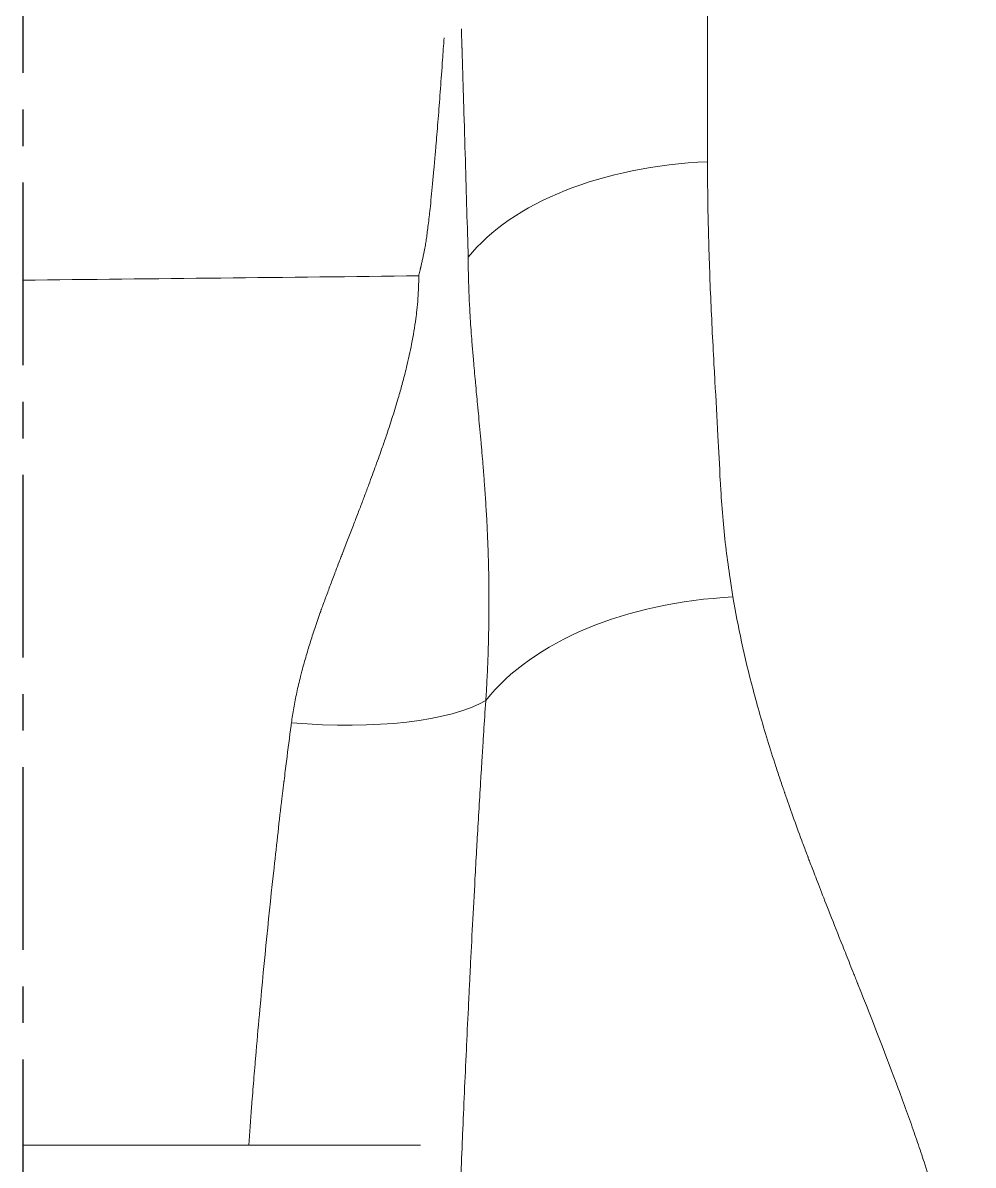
# Model space of a CAD drawing. Header units: millimetres. Extents: x -2122 to 22797, y 3569 to 89276.
# Drawn here: x 9130.96 to 9163.47, y 17431.14 to 17470.23 of the extents above; entities that cross this region are included whole.
import ezdxf

# ---------------------------------------------------------------- set-up
doc = ezdxf.new("R2010")
doc.units = ezdxf.units.MM
doc.header["$LTSCALE"] = 20
doc.linetypes.add('CENTER', pattern=[2, 1.25, -0.25, 0.25, -0.25])
doc.layers.add('IA-DIBUJO', color=3, linetype='Continuous', lineweight=30)
doc.layers.add('IA-EJES', color=4, linetype='CENTER')

msp = doc.modelspace()

# ---------------------------------------------------------------- linework, layer by layer
at = {"layer": 'IA-DIBUJO', "color": 3, "linetype": 'Continuous', "lineweight": 0}
for centre, major_axis, ratio, start_param, end_param in [((9155.118, 17459.834), (-9.808, 0.037), 0.57637, -1.493584, -0.426432), ((9156.054, 17444.305), (-10.276, -0.001), 0.612687, -1.493034, -0.449914), ((9139.692, 17448.854), (7.85, -0.903), 0.318572, -1.475722, -0.403101)]:
    msp.add_ellipse(centre, major_axis=major_axis, ratio=ratio, start_param=start_param, end_param=end_param, dxfattribs=at)
for points, knots in [([(9153.161, 17927.527), (9153.164, 17924.704), (9153.165, 17921.852), (9153.163, 17916.151), (9153.161, 17913.304), (9153.154, 17907.601), (9153.149, 17904.746), (9153.142, 17901.439), (9153.141, 17901.015), (9153.134, 17897.861), (9153.128, 17895.107), (9153.115, 17890.387), (9153.109, 17888.435), (9153.098, 17885.107), (9153.094, 17883.735), (9153.085, 17881.313), (9153.081, 17880.266), (9153.073, 17877.987), (9153.068, 17876.752), (9153.061, 17874.889), (9153.058, 17874.266), (9153.054, 17873.328), (9153.053, 17873.015), (9153.051, 17872.545), (9153.049, 17872.236), (9153.048, 17871.927), (9153.047, 17871.772), (9153.047, 17871.77), (9153.047, 17871.764), (9153.047, 17871.761), (9153.047, 17871.76), (9153.046, 17871.442), (9153.044, 17871.077), (9153.04, 17870.252), (9153.038, 17869.793), (9153.033, 17868.779), (9153.03, 17868.225), (9153.024, 17867.022), (9153.021, 17866.373), (9153.014, 17864.977), (9153.01, 17864.231), (9153.003, 17862.952), (9153.001, 17862.449), (9152.994, 17861.07), (9152.989, 17860.163), (9152.979, 17858.246), (9152.973, 17857.236), (9152.963, 17855.328), (9152.958, 17854.448), (9152.947, 17852.371), (9152.94, 17851.154), (9152.93, 17849.409), (9152.927, 17848.926), (9152.919, 17847.535), (9152.914, 17846.609), (9152.905, 17845.182), (9152.902, 17844.699), (9152.898, 17843.966), (9152.896, 17843.72), (9152.894, 17843.349), (9152.893, 17843.163), (9152.892, 17842.929), (9152.891, 17842.819), (9152.891, 17842.759), (9152.891, 17842.744), (9152.89, 17842.73), (9152.89, 17842.727), (9152.89, 17842.725), (9152.879, 17840.904), (9152.869, 17839.136), (9152.847, 17835.703), (9152.837, 17834.038), (9152.818, 17830.821), (9152.808, 17829.269), (9152.796, 17827.158), (9152.792, 17826.55), (9152.781, 17824.565), (9152.773, 17823.231), (9152.76, 17820.966), (9152.755, 17820.014), (9152.744, 17817.941), (9152.738, 17816.837), (9152.728, 17814.883), (9152.724, 17814.019), (9152.72, 17813.187), (9152.72, 17813.184), (9152.72, 17813.176), (9152.72, 17813.174), (9152.72, 17813.172), (9152.696, 17808.18), (9152.678, 17803.189), (9152.656, 17793.209), (9152.652, 17788.22), (9152.657, 17778.246), (9152.666, 17773.26), (9152.691, 17765.782), (9152.702, 17763.289), (9152.72, 17759.551), (9152.726, 17758.305), (9152.737, 17756.436), (9152.74, 17755.812), (9152.748, 17754.571), (9152.751, 17753.953), (9152.755, 17753.332), (9152.755, 17753.329), (9152.755, 17753.324), (9152.755, 17753.321), (9152.76, 17752.567), (9152.765, 17751.765), (9152.777, 17750.06), (9152.783, 17749.159), (9152.797, 17747.257), (9152.804, 17746.257), (9152.816, 17744.687), (9152.82, 17744.154), (9152.833, 17742.512), (9152.842, 17741.365), (9152.861, 17738.974), (9152.872, 17737.73), (9152.894, 17735.145), (9152.906, 17733.804), (9152.927, 17731.408), (9152.936, 17730.375), (9152.96, 17727.821), (9152.974, 17726.273), (9153.005, 17723.073), (9153.021, 17721.42), (9153.055, 17718.011), (9153.072, 17716.254), (9153.107, 17712.814), (9153.124, 17711.139), (9153.158, 17707.707), (9153.176, 17705.948), (9153.214, 17702.21), (9153.235, 17700.223), (9153.274, 17696.331), (9153.293, 17694.434), (9153.312, 17692.493), (9153.312, 17692.486), (9153.312, 17692.479), (9153.312, 17692.477), (9153.312, 17692.476), (9153.355, 17688.196), (9153.397, 17683.82), (9153.479, 17674.881), (9153.519, 17670.318), (9153.597, 17661.022), (9153.635, 17656.29), (9153.709, 17646.662), (9153.745, 17641.767), (9153.791, 17635.257), (9153.802, 17633.711), (9153.838, 17628.383), (9153.863, 17624.566), (9153.91, 17616.983), (9153.933, 17613.221), (9153.961, 17608.318), (9153.968, 17607.209), (9153.993, 17602.706), (9154.012, 17599.289), (9154.039, 17593.957), (9154.049, 17592.06), (9154.072, 17587.469), (9154.085, 17584.768), (9154.104, 17580.698), (9154.11, 17579.338), (9154.119, 17577.293), (9154.122, 17576.611), (9154.127, 17575.586), (9154.128, 17575.245), (9154.13, 17574.732), (9154.132, 17574.4), (9154.133, 17574.069), (9154.134, 17573.899), (9154.134, 17573.886), (9154.134, 17573.878), (9154.134, 17573.877), (9154.134, 17573.876), (9154.143, 17571.681), (9154.153, 17569.434), (9154.171, 17564.818), (9154.18, 17562.448), (9154.198, 17557.572), (9154.207, 17555.065), (9154.218, 17551.942), (9154.22, 17551.371), (9154.228, 17549.049), (9154.233, 17547.28), (9154.244, 17543.937), (9154.249, 17542.368), (9154.258, 17539.246), (9154.263, 17537.694), (9154.271, 17534.586), (9154.276, 17533.032), (9154.284, 17529.932), (9154.288, 17528.388), (9154.293, 17526.152), (9154.295, 17525.47), (9154.3, 17523.243), (9154.304, 17521.688), (9154.31, 17519.329), (9154.311, 17518.534), (9154.318, 17515.404), (9154.323, 17513.044), (9154.333, 17508.288), (9154.337, 17505.892), (9154.345, 17501.067), (9154.349, 17498.636), (9154.359, 17492.437), (9154.364, 17488.637), (9154.372, 17481.422), (9154.375, 17478.016), (9154.38, 17471.566), (9154.382, 17468.528), (9154.383, 17465.473)], [0, 0, 0, 0, 0.020287, 0.020287, 0.040128, 0.040128, 0.059636, 0.059636, 0.0625, 0.0625, 0.080908, 0.080908, 0.09375, 0.09375, 0.10266, 0.10266, 0.109375, 0.109375, 0.117188, 0.117188, 0.121094, 0.121094, 0.123047, 0.123047, 0.124023, 0.124969, 0.124969, 0.124982, 0.124982, 0.125, 0.125, 0.125, 0.130591, 0.130591, 0.136172, 0.136172, 0.14174, 0.14174, 0.147302, 0.147302, 0.152861, 0.152861, 0.15625, 0.15625, 0.161826, 0.161826, 0.167411, 0.167411, 0.171875, 0.171875, 0.177562, 0.177562, 0.179688, 0.179688, 0.183594, 0.183594, 0.185547, 0.185547, 0.186523, 0.186523, 0.187012, 0.187256, 0.187439, 0.187439, 0.187489, 0.187489, 0.1875, 0.1875, 0.1875, 0.196639, 0.196639, 0.205808, 0.205808, 0.214969, 0.214969, 0.21875, 0.21875, 0.227531, 0.227531, 0.23427, 0.23427, 0.242718, 0.242718, 0.249939, 0.249939, 0.249984, 0.249984, 0.25, 0.25, 0.25, 0.28125, 0.28125, 0.3125, 0.3125, 0.34375, 0.34375, 0.359375, 0.359375, 0.367188, 0.367188, 0.371094, 0.371094, 0.374969, 0.374969, 0.374986, 0.374986, 0.375, 0.375, 0.383949, 0.383949, 0.392892, 0.392892, 0.401822, 0.401822, 0.40625, 0.40625, 0.415165, 0.415165, 0.424064, 0.424064, 0.432945, 0.432945, 0.439374, 0.439374, 0.448461, 0.448461, 0.457553, 0.457553, 0.466647, 0.466647, 0.474854, 0.474854, 0.483063, 0.483063, 0.491902, 0.491902, 0.499969, 0.499969, 0.499992, 0.499992, 0.5, 0.5, 0.5, 0.53125, 0.53125, 0.562516, 0.562516, 0.593758, 0.593758, 0.625, 0.625, 0.634671, 0.634671, 0.658177, 0.658177, 0.680885, 0.680885, 0.6875, 0.6875, 0.707672, 0.707672, 0.71875, 0.71875, 0.734375, 0.734375, 0.742188, 0.742188, 0.746094, 0.746094, 0.748047, 0.748047, 0.749023, 0.749939, 0.749939, 0.749994, 0.749994, 0.75, 0.75, 0.75, 0.76915, 0.76915, 0.788494, 0.788494, 0.808131, 0.808131, 0.8125, 0.8125, 0.82582, 0.82582, 0.837366, 0.837366, 0.848562, 0.848562, 0.859569, 0.859569, 0.87031, 0.87031, 0.875, 0.875, 0.885569, 0.885569, 0.890909, 0.890909, 0.906532, 0.906532, 0.922057, 0.922057, 0.9375, 0.9375, 0.961098, 0.961098, 0.981803, 0.981803, 1, 1, 1, 1]), ([(9145.965, 17470.023), (9145.97, 17469.829), (9145.976, 17469.629), (9145.983, 17469.408), (9145.983, 17469.399), (9145.984, 17469.377), (9145.985, 17469.344), (9145.987, 17469.267), (9145.992, 17469.114), (9146.001, 17468.811), (9146.019, 17468.213), (9146.054, 17467.053), (9146.082, 17466.122), (9146.117, 17464.935), (9146.133, 17464.369), (9146.166, 17463.262), (9146.182, 17462.726), (9146.197, 17462.206)], [0.469345, 0.469345, 0.469345, 0.469345, 0.5, 0.5, 0.5019531, 0.5019531, 0.5039062, 0.5078125, 0.515625, 0.53125, 0.5625, 0.625, 0.75, 0.75, 0.875, 0.875, 1, 1, 1, 1]), ([(9144.505, 17461.569), (9144.508, 17461.589), (9144.516, 17461.624), (9144.53, 17461.679), (9144.531, 17461.686), (9144.533, 17461.693), (9144.535, 17461.701), (9144.54, 17461.723), (9144.541, 17461.726), (9144.544, 17461.739), (9144.548, 17461.757), (9144.553, 17461.776), (9144.558, 17461.798), (9144.561, 17461.808), (9144.563, 17461.82), (9144.566, 17461.831), (9144.569, 17461.843), (9144.57, 17461.848), (9144.572, 17461.857), (9144.576, 17461.873), (9144.579, 17461.89), (9144.584, 17461.908), (9144.592, 17461.944), (9144.601, 17461.983), (9144.61, 17462.025), (9144.62, 17462.067), (9144.631, 17462.114), (9144.641, 17462.158), (9144.65, 17462.203), (9144.66, 17462.246), (9144.668, 17462.287), (9144.686, 17462.369), (9144.701, 17462.446), (9144.714, 17462.516), (9144.727, 17462.586), (9144.737, 17462.646), (9144.746, 17462.709), (9144.756, 17462.771), (9144.766, 17462.838), (9144.776, 17462.909), (9144.796, 17463.05), (9144.816, 17463.208), (9144.837, 17463.382), (9144.848, 17463.468), (9144.858, 17463.559), (9144.869, 17463.655), (9144.87, 17463.666), (9144.872, 17463.678), (9144.873, 17463.69), (9144.874, 17463.702), (9144.875, 17463.708), (9144.876, 17463.715), (9144.878, 17463.731), (9144.879, 17463.747), (9144.881, 17463.762), (9144.885, 17463.794), (9144.888, 17463.826), (9144.892, 17463.858), (9144.906, 17463.988), (9144.92, 17464.125), (9144.934, 17464.268), (9144.963, 17464.556), (9144.993, 17464.872), (9145.024, 17465.217), (9145.04, 17465.389), (9145.056, 17465.569), (9145.072, 17465.756), (9145.074, 17465.779), (9145.076, 17465.802), (9145.078, 17465.826), (9145.08, 17465.85), (9145.081, 17465.863), (9145.082, 17465.88), (9145.085, 17465.914), (9145.088, 17465.948), (9145.091, 17465.982), (9145.096, 17466.05), (9145.102, 17466.119), (9145.108, 17466.189), (9145.131, 17466.467), (9145.154, 17466.755), (9145.178, 17467.053), (9145.224, 17467.648), (9145.271, 17468.283), (9145.319, 17468.956), (9145.336, 17469.204), (9145.354, 17469.459), (9145.372, 17469.718)], [0, 0, 0, 0, 0.0078125, 0.0078125, 0.0078125, 0.0087891, 0.0087891, 0.0087891, 0.0117188, 0.0117188, 0.0117188, 0.015625, 0.015625, 0.015625, 0.0175781, 0.0175781, 0.0175781, 0.0195313, 0.0195313, 0.0195313, 0.0234375, 0.0234375, 0.0234375, 0.03125, 0.03125, 0.03125, 0.0390625, 0.0390625, 0.0390625, 0.046875, 0.046875, 0.046875, 0.0625, 0.0625, 0.0625, 0.078125, 0.078125, 0.078125, 0.09375, 0.09375, 0.09375, 0.125, 0.125, 0.125, 0.140625, 0.140625, 0.140625, 0.1425781, 0.1425781, 0.1425781, 0.1445313, 0.1445313, 0.1445313, 0.1484375, 0.1484375, 0.1484375, 0.15625, 0.15625, 0.15625, 0.1875, 0.1875, 0.1875, 0.25, 0.25, 0.25, 0.28125, 0.28125, 0.28125, 0.2851563, 0.2851563, 0.2851563, 0.2890625, 0.2890625, 0.2890625, 0.296875, 0.296875, 0.296875, 0.3125, 0.3125, 0.3125, 0.375, 0.375, 0.375, 0.5, 0.5, 0.5, 0.546178, 0.546178, 0.546178, 0.546178]), ([(9154.383, 17465.473), (9154.383, 17465.111), (9154.385, 17464.733), (9154.391, 17464.338), (9154.395, 17463.968), (9154.402, 17463.584), (9154.412, 17463.186), (9154.421, 17462.804), (9154.433, 17462.41), (9154.447, 17462.003), (9154.46, 17461.622), (9154.475, 17461.231), (9154.492, 17460.828), (9154.509, 17460.438), (9154.528, 17460.036), (9154.548, 17459.625), (9154.568, 17459.228), (9154.589, 17458.822), (9154.612, 17458.406), (9154.619, 17458.27), (9154.627, 17458.133), (9154.635, 17457.995), (9154.635, 17457.984), (9154.636, 17457.97), (9154.637, 17457.96), (9154.672, 17457.339), (9154.704, 17456.719), (9154.737, 17456.101), (9154.764, 17455.585), (9154.791, 17455.069), (9154.821, 17454.555), (9154.826, 17454.472), (9154.83, 17454.389), (9154.835, 17454.306), (9154.836, 17454.287), (9154.838, 17454.266), (9154.839, 17454.248), (9154.856, 17453.909), (9154.882, 17453.559), (9154.914, 17453.199), (9154.944, 17452.869), (9154.98, 17452.53), (9155.023, 17452.183), (9155.062, 17451.868), (9155.106, 17451.545), (9155.155, 17451.216), (9155.186, 17451.007), (9155.219, 17450.796), (9155.255, 17450.582)], [0, 0, 0, 0, 0.0900693, 0.0900693, 0.0900693, 0.1745351, 0.1745351, 0.1745351, 0.255413, 0.255413, 0.255413, 0.3309507, 0.3309507, 0.3309507, 0.4042923, 0.4042923, 0.4042923, 0.4749318, 0.4749318, 0.4749318, 0.4980469, 0.4980469, 0.4980469, 0.5, 0.5, 0.5, 0.625, 0.625, 0.625, 0.7292528, 0.7292528, 0.7292528, 0.7460938, 0.7460938, 0.7460938, 0.75, 0.75, 0.75, 0.8262403, 0.8262403, 0.8262403, 0.8961719, 0.8961719, 0.8961719, 0.9597304, 0.9597304, 0.9597304, 1, 1, 1, 1]), ([(9146.197, 17462.206), (9146.198, 17462.143), (9146.198, 17462.079), (9146.198, 17462.015), (9146.2, 17461.854), (9146.202, 17461.693), (9146.206, 17461.532), (9146.207, 17461.46), (9146.209, 17461.387), (9146.211, 17461.314), (9146.214, 17461.232), (9146.217, 17461.15), (9146.22, 17461.068), (9146.227, 17460.87), (9146.236, 17460.671), (9146.247, 17460.472), (9146.248, 17460.453), (9146.249, 17460.431), (9146.25, 17460.416), (9146.257, 17460.287), (9146.265, 17460.152), (9146.274, 17460.012), (9146.283, 17459.88), (9146.292, 17459.743), (9146.302, 17459.601), (9146.312, 17459.476), (9146.321, 17459.347), (9146.332, 17459.214), (9146.345, 17459.056), (9146.358, 17458.893), (9146.373, 17458.725), (9146.374, 17458.708), (9146.376, 17458.691), (9146.377, 17458.675), (9146.378, 17458.67), (9146.378, 17458.662), (9146.378, 17458.659), (9146.387, 17458.559), (9146.397, 17458.447), (9146.408, 17458.322), (9146.419, 17458.207), (9146.43, 17458.081), (9146.443, 17457.945), (9146.444, 17457.934), (9146.445, 17457.923), (9146.446, 17457.913), (9146.458, 17457.785), (9146.471, 17457.648), (9146.484, 17457.503), (9146.487, 17457.479), (9146.489, 17457.455), (9146.491, 17457.43), (9146.502, 17457.318), (9146.513, 17457.203), (9146.525, 17457.081), (9146.531, 17457.014), (9146.537, 17456.946), (9146.544, 17456.875), (9146.559, 17456.718), (9146.573, 17456.568), (9146.587, 17456.425), (9146.601, 17456.268), (9146.615, 17456.119), (9146.627, 17455.979), (9146.633, 17455.921), (9146.638, 17455.865), (9146.642, 17455.81), (9146.655, 17455.67), (9146.666, 17455.539), (9146.677, 17455.418), (9146.678, 17455.406), (9146.679, 17455.393), (9146.68, 17455.381), (9146.685, 17455.315), (9146.691, 17455.252), (9146.696, 17455.192), (9146.698, 17455.162), (9146.701, 17455.133), (9146.703, 17455.104), (9146.704, 17455.09), (9146.705, 17455.076), (9146.706, 17455.062), (9146.707, 17455.051), (9146.708, 17455.041), (9146.709, 17455.03), (9146.711, 17455.004), (9146.716, 17454.949), (9146.719, 17454.905), (9146.726, 17454.82), (9146.732, 17454.735), (9146.739, 17454.651), (9146.745, 17454.564), (9146.752, 17454.477), (9146.758, 17454.391), (9146.773, 17454.176), (9146.788, 17453.965), (9146.8, 17453.757), (9146.814, 17453.536), (9146.827, 17453.32), (9146.838, 17453.106), (9146.841, 17453.047), (9146.843, 17452.988), (9146.846, 17452.93), (9146.858, 17452.692), (9146.868, 17452.458), (9146.876, 17452.229), (9146.879, 17452.141), (9146.882, 17452.053), (9146.884, 17451.965), (9146.889, 17451.809), (9146.893, 17451.654), (9146.896, 17451.502), (9146.897, 17451.463), (9146.898, 17451.423), (9146.899, 17451.384), (9146.899, 17451.358), (9146.9, 17451.331), (9146.9, 17451.305), (9146.9, 17451.292), (9146.901, 17451.279), (9146.901, 17451.266), (9146.901, 17451.229), (9146.902, 17451.193), (9146.902, 17451.157), (9146.903, 17451.14), (9146.903, 17451.124), (9146.903, 17451.107), (9146.903, 17451.09), (9146.903, 17451.076), (9146.904, 17451.057), (9146.904, 17451.017), (9146.905, 17450.974), (9146.905, 17450.932), (9146.907, 17450.694), (9146.907, 17450.458), (9146.907, 17450.223), (9146.905, 17449.932), (9146.902, 17449.644), (9146.896, 17449.354), (9146.895, 17449.289), (9146.893, 17449.223), (9146.892, 17449.158), (9146.886, 17448.898), (9146.878, 17448.638), (9146.868, 17448.379), (9146.859, 17448.132), (9146.848, 17447.886), (9146.835, 17447.641), (9146.824, 17447.44), (9146.813, 17447.241), (9146.8, 17447.042)], [0, 0, 0, 0, 0.013419, 0.013419, 0.013419, 0.047224, 0.047224, 0.047224, 0.0625, 0.0625, 0.0625, 0.079682, 0.079682, 0.079682, 0.121094, 0.121094, 0.121094, 0.125, 0.125, 0.125, 0.157228, 0.157228, 0.157228, 0.1875, 0.1875, 0.1875, 0.214234, 0.214234, 0.214234, 0.24591, 0.24591, 0.24591, 0.249023, 0.249023, 0.249023, 0.25, 0.25, 0.25, 0.28125, 0.28125, 0.28125, 0.310248, 0.310248, 0.310248, 0.3125, 0.3125, 0.3125, 0.339324, 0.339324, 0.339324, 0.34375, 0.34375, 0.34375, 0.363951, 0.363951, 0.363951, 0.375, 0.375, 0.375, 0.3995, 0.3995, 0.3995, 0.426437, 0.426437, 0.426437, 0.4375, 0.4375, 0.4375, 0.46585, 0.46585, 0.46585, 0.46875, 0.46875, 0.46875, 0.484375, 0.484375, 0.484375, 0.492187, 0.492187, 0.492187, 0.496094, 0.496094, 0.496094, 0.499023, 0.499023, 0.499023, 0.50659, 0.50659, 0.50659, 0.521144, 0.521144, 0.521144, 0.536296, 0.536296, 0.536296, 0.573966, 0.573966, 0.573966, 0.613911, 0.613911, 0.613911, 0.625, 0.625, 0.625, 0.670053, 0.670053, 0.670053, 0.6875, 0.6875, 0.6875, 0.71875, 0.71875, 0.71875, 0.726889, 0.726889, 0.726889, 0.732302, 0.732302, 0.732302, 0.735028, 0.735028, 0.735028, 0.742642, 0.742642, 0.742642, 0.746094, 0.746094, 0.746094, 0.749665, 0.749665, 0.749665, 0.757324, 0.757324, 0.757324, 0.801137, 0.801137, 0.801137, 0.855252, 0.855252, 0.855252, 0.867458, 0.867458, 0.867458, 0.915959, 0.915959, 0.915959, 0.96218, 0.96218, 0.96218, 1, 1, 1, 1]), ([(9140.151, 17446.279), (9140.172, 17446.442), (9140.198, 17446.612), (9140.259, 17446.958), (9140.293, 17447.134), (9140.371, 17447.494), (9140.414, 17447.676), (9140.477, 17447.924), (9140.493, 17447.986), (9140.533, 17448.138), (9140.557, 17448.228), (9140.63, 17448.488), (9140.68, 17448.66), (9140.756, 17448.911), (9140.78, 17448.987), (9140.856, 17449.23), (9140.912, 17449.4), (9140.974, 17449.583), (9140.977, 17449.592), (9141.011, 17449.693), (9141.043, 17449.785), (9141.092, 17449.925), (9141.116, 17449.996), (9141.148, 17450.084), (9141.163, 17450.125), (9141.171, 17450.149), (9141.174, 17450.158), (9141.197, 17450.22), (9141.22, 17450.285), (9141.288, 17450.469), (9141.336, 17450.598), (9141.414, 17450.808), (9141.439, 17450.876), (9141.517, 17451.082), (9141.572, 17451.228), (9141.643, 17451.415), (9141.655, 17451.448), (9141.705, 17451.576), (9141.743, 17451.677), (9141.803, 17451.833), (9141.823, 17451.886), (9141.865, 17451.993), (9141.886, 17452.05), (9141.972, 17452.271), (9142.033, 17452.429), (9142.154, 17452.742), (9142.213, 17452.895), (9142.295, 17453.106), (9142.32, 17453.171), (9142.403, 17453.388), (9142.458, 17453.53), (9142.561, 17453.799), (9142.608, 17453.924), (9142.652, 17454.039), (9142.652, 17454.04), (9142.704, 17454.177), (9142.752, 17454.306), (9142.881, 17454.652), (9142.96, 17454.866), (9143.115, 17455.293), (9143.191, 17455.507), (9143.314, 17455.859), (9143.363, 17456.002), (9143.481, 17456.354), (9143.549, 17456.56), (9143.681, 17456.977), (9143.744, 17457.185), (9143.851, 17457.548), (9143.895, 17457.704), (9143.938, 17457.864), (9143.94, 17457.869), (9143.995, 17458.071), (9144.043, 17458.259), (9144.154, 17458.714), (9144.212, 17458.978), (9144.321, 17459.532), (9144.369, 17459.821), (9144.419, 17460.2), (9144.43, 17460.296), (9144.47, 17460.662), (9144.49, 17460.927), (9144.5, 17461.239), (9144.502, 17461.292), (9144.504, 17461.421), (9144.505, 17461.495), (9144.505, 17461.569)], [0, 0, 0, 0, 0.0385299, 0.0385299, 0.0762285, 0.0762285, 0.1129955, 0.1129955, 0.125, 0.125, 0.1422185, 0.1422185, 0.1739869, 0.1739869, 0.1875, 0.1875, 0.2171178, 0.2171178, 0.21875, 0.21875, 0.234375, 0.234375, 0.2421875, 0.2460937, 0.2490234, 0.2490234, 0.25, 0.25, 0.2684923, 0.2684923, 0.2987527, 0.2987527, 0.3125, 0.3125, 0.3384774, 0.3384774, 0.34375, 0.34375, 0.359375, 0.359375, 0.3671875, 0.3671875, 0.375, 0.375, 0.3991667, 0.3991667, 0.4252882, 0.4252882, 0.4375, 0.4375, 0.4672652, 0.4672652, 0.4990234, 0.4990234, 0.5, 0.5, 0.5214991, 0.5214991, 0.5586094, 0.5586094, 0.5976595, 0.5976595, 0.625, 0.625, 0.666708, 0.666708, 0.7118777, 0.7118777, 0.7480469, 0.7480469, 0.75, 0.75, 0.784951, 0.784951, 0.8359936, 0.8359936, 0.8945519, 0.8945519, 0.9145918, 0.9145918, 0.9715825, 0.9715825, 0.9832285, 0.9832285, 1, 1, 1, 1]), ([(9155.254, 17450.582), (9155.418, 17449.591), (9155.647, 17448.534), (9156.09, 17446.853), (9156.255, 17446.277), (9156.526, 17445.39), (9156.668, 17444.94), (9156.845, 17444.405), (9156.936, 17444.135), (9156.986, 17443.99), (9157.009, 17443.922), (9157.022, 17443.883), (9157.026, 17443.872), (9157.203, 17443.36), (9157.395, 17442.822), (9157.659, 17442.108), (9157.727, 17441.927), (9157.8, 17441.733), (9157.817, 17441.687), (9157.823, 17441.673), (9157.824, 17441.668), (9157.825, 17441.666), (9157.827, 17441.661), (9157.836, 17441.638), (9157.876, 17441.531), (9157.939, 17441.368), (9158.135, 17440.862), (9158.327, 17440.369), (9158.708, 17439.401), (9158.85, 17439.04), (9159.087, 17438.443), (9159.211, 17438.13), (9159.366, 17437.74), (9159.446, 17437.539), (9159.489, 17437.43), (9159.51, 17437.378), (9159.522, 17437.349), (9159.525, 17437.339), (9160.054, 17436.014), (9160.515, 17434.825), (9161.106, 17433.232), (9161.286, 17432.732), (9161.532, 17432.029), (9161.61, 17431.803), (9161.72, 17431.474), (9161.773, 17431.313), (9161.833, 17431.13), (9161.864, 17431.033), (9161.879, 17430.989), (9161.887, 17430.963), (9161.888, 17430.959), (9162.255, 17429.814), (9162.557, 17428.722), (9162.918, 17427.148), (9163.022, 17426.634), (9163.154, 17425.879), (9163.214, 17425.505), (9163.273, 17425.076), (9163.299, 17424.863), (9163.312, 17424.757), (9163.317, 17424.712), (9163.321, 17424.682), (9163.323, 17424.665), (9163.373, 17424.221), (9163.409, 17423.743), (9163.446, 17422.958), (9163.46, 17422.549), (9163.467, 17422.041), (9163.469, 17421.779), (9163.47, 17421.637), (9163.47, 17421.57), (9163.47, 17421.532), (9163.47, 17421.521), (9163.47, 17421.012), (9163.47, 17420.246), (9163.47, 17419.329), (9163.47, 17418.865), (9163.47, 17418.614), (9163.47, 17418.497), (9163.47, 17418.43), (9163.47, 17418.411), (9163.47, 17417.458), (9163.47, 17416.476), (9163.47, 17414.941), (9163.469, 17414.158), (9163.469, 17413.218), (9163.469, 17412.741), (9163.469, 17412.501), (9163.469, 17412.398), (9163.469, 17412.329), (9163.469, 17412.292), (9163.469, 17410.233), (9163.469, 17407.226), (9163.468, 17403.778), (9163.468, 17402.07), (9163.468, 17401.113), (9163.468, 17400.643), (9163.468, 17400.401), (9163.468, 17400.388), (9163.466, 17391.794), (9163.467, 17384.041), (9163.469, 17369.973), (9163.469, 17363.657), (9163.47, 17357.962)], [0, 0, 0, 0, 0.03125, 0.03125, 0.046875, 0.046875, 0.0546875, 0.0585938, 0.0605469, 0.0615234, 0.0622559, 0.0622559, 0.0625, 0.0625, 0.078125, 0.078125, 0.0820313, 0.0830078, 0.083252, 0.083252, 0.083374, 0.083374, 0.0834961, 0.0839844, 0.0859375, 0.09375, 0.09375, 0.109375, 0.109375, 0.1171875, 0.1171875, 0.1210938, 0.1230469, 0.1240234, 0.1245117, 0.1248779, 0.1248779, 0.125, 0.125, 0.15625, 0.15625, 0.171875, 0.171875, 0.1796875, 0.1796875, 0.1835938, 0.1855469, 0.1865234, 0.1872559, 0.1872559, 0.1875, 0.1875, 0.21875, 0.21875, 0.234375, 0.234375, 0.2421875, 0.2460938, 0.2480469, 0.2490234, 0.2495117, 0.2495117, 0.25, 0.25, 0.265625, 0.265625, 0.2734375, 0.2773438, 0.2792969, 0.2802734, 0.2810059, 0.2810059, 0.28125, 0.28125, 0.296875, 0.3046875, 0.3085938, 0.3105469, 0.3120117, 0.3120117, 0.3125, 0.3125, 0.34375, 0.34375, 0.359375, 0.3671875, 0.3710938, 0.3730469, 0.3740234, 0.3740234, 0.375, 0.375, 0.4375, 0.46875, 0.484375, 0.4921875, 0.4995117, 0.4995117, 0.5, 0.5, 0.75, 0.75, 1, 1, 1, 1]), ([(9146.798, 17447.019), (9146.774, 17446.67), (9146.751, 17446.318), (9146.721, 17445.866), (9146.715, 17445.77), (9146.694, 17445.448), (9146.68, 17445.221), (9146.656, 17444.842), (9146.648, 17444.708), (9146.636, 17444.51), (9146.632, 17444.445), (9146.607, 17444.039), (9146.587, 17443.7), (9146.547, 17443.019), (9146.527, 17442.678), (9146.5, 17442.198), (9146.492, 17442.056), (9146.465, 17441.586), (9146.447, 17441.259), (9146.4, 17440.403), (9146.372, 17439.881), (9146.319, 17438.867), (9146.294, 17438.374), (9146.267, 17437.841), (9146.265, 17437.788), (9146.26, 17437.696), (9146.257, 17437.644), (9146.254, 17437.573), (9146.253, 17437.553), (9146.24, 17437.296), (9146.228, 17437.06), (9146.215, 17436.784), (9146.213, 17436.743), (9146.186, 17436.204), (9146.163, 17435.715), (9146.138, 17435.186), (9146.136, 17435.137), (9146.11, 17434.589), (9146.088, 17434.103), (9146.045, 17433.138), (9146.024, 17432.662), (9146.004, 17432.159), (9146.002, 17432.119), (9145.981, 17431.605), (9145.963, 17431.144), (9145.944, 17430.641), (9145.942, 17430.585), (9145.939, 17430.502), (9145.938, 17430.474), (9145.936, 17430.419), (9145.935, 17430.382), (9145.929, 17430.212), (9145.924, 17430.077), (9145.91, 17429.673), (9145.901, 17429.406), (9145.875, 17428.614), (9145.86, 17428.096), (9145.84, 17427.336), (9145.834, 17427.085), (9145.825, 17426.714), (9145.822, 17426.584), (9145.817, 17426.339), (9145.815, 17426.225), (9145.812, 17426.091), (9145.811, 17426.07), (9145.806, 17425.785), (9145.801, 17425.523), (9145.795, 17425.134), (9145.793, 17425.006), (9145.791, 17424.853), (9145.791, 17424.835), (9145.79, 17424.793), (9145.79, 17424.781), (9145.789, 17424.711), (9145.789, 17424.656), (9145.787, 17424.495), (9145.786, 17424.393), (9145.783, 17424.093), (9145.781, 17423.911), (9145.779, 17423.602), (9145.779, 17423.472), (9145.778, 17423.243), (9145.778, 17423.147), (9145.778, 17423.051), (9145.778, 17423.032), (9145.778, 17422.996), (9145.778, 17422.978), (9145.778, 17422.945), (9145.778, 17422.93), (9145.778, 17422.915), (9145.778, 17422.914), (9145.778, 17422.913)], [0, 0, 0, 0, 0.0406905, 0.0406905, 0.051643, 0.051643, 0.0773145, 0.0773145, 0.0945389, 0.0945389, 0.1029933, 0.1029933, 0.1459566, 0.1459566, 0.1893287, 0.1893287, 0.2074423, 0.2074423, 0.25, 0.25, 0.3204894, 0.3204894, 0.390625, 0.390625, 0.3984375, 0.3984375, 0.4041734, 0.4041734, 0.40625, 0.40625, 0.4328153, 0.4328153, 0.4375, 0.4375, 0.4941066, 0.4941066, 0.5, 0.5, 0.5590939, 0.5590939, 0.6198656, 0.6198656, 0.625, 0.625, 0.6875, 0.6875, 0.6953125, 0.6953125, 0.6992188, 0.6992188, 0.703125, 0.703125, 0.71875, 0.71875, 0.75, 0.75, 0.8125, 0.8125, 0.84375, 0.84375, 0.8592744, 0.8592744, 0.8725569, 0.8725569, 0.875, 0.875, 0.90625, 0.90625, 0.921875, 0.921875, 0.9247944, 0.9247944, 0.9257812, 0.9257812, 0.9296875, 0.9296875, 0.9375, 0.9375, 0.9537685, 0.9537685, 0.9688328, 0.9688328, 0.9844729, 0.9844729, 0.9885989, 0.9885989, 0.9931113, 0.9931113, 0.9980219, 0.9980219, 0.9984412, 0.9984412, 0.9984412, 0.9984412]), ([(9138.688, 17431.822), (9138.719, 17432.249), (9138.751, 17432.684), (9138.785, 17433.126), (9138.79, 17433.184), (9138.794, 17433.241), (9138.799, 17433.299), (9138.821, 17433.582), (9138.844, 17433.869), (9138.868, 17434.158), (9138.88, 17434.303), (9138.892, 17434.448), (9138.905, 17434.595), (9138.911, 17434.668), (9138.917, 17434.741), (9138.923, 17434.815), (9138.927, 17434.851), (9138.93, 17434.888), (9138.933, 17434.925), (9138.936, 17434.962), (9138.94, 17435.003), (9138.942, 17435.036), (9138.984, 17435.519), (9139.027, 17435.998), (9139.07, 17436.472), (9139.225, 17438.172), (9139.39, 17439.803), (9139.555, 17441.318), (9139.645, 17442.148), (9139.736, 17442.943), (9139.826, 17443.696), (9139.833, 17443.76), (9139.841, 17443.822), (9139.848, 17443.885), (9139.856, 17443.947), (9139.863, 17444.009), (9139.871, 17444.073), (9139.879, 17444.137), (9139.887, 17444.202), (9139.895, 17444.271), (9139.896, 17444.279), (9139.897, 17444.287), (9139.898, 17444.296), (9139.926, 17444.52), (9139.953, 17444.741), (9139.98, 17444.959), (9140.033, 17445.382), (9140.086, 17445.792), (9140.139, 17446.185), (9140.143, 17446.217), (9140.147, 17446.248), (9140.151, 17446.279)], [0.3820381, 0.3820381, 0.3820381, 0.3820381, 0.4311224, 0.4311224, 0.4311224, 0.4375, 0.4375, 0.4375, 0.46875, 0.46875, 0.46875, 0.484375, 0.484375, 0.484375, 0.4921875, 0.4921875, 0.4921875, 0.4960938, 0.4960938, 0.4960938, 0.5, 0.5, 0.5, 0.5572287, 0.5572287, 0.5572287, 0.7625127, 0.7625127, 0.7625127, 0.8749317, 0.8749317, 0.8749317, 0.8845135, 0.8845135, 0.8845135, 0.8940778, 0.8940778, 0.8940778, 0.9036219, 0.9036219, 0.9036219, 0.904726, 0.904726, 0.904726, 0.9354012, 0.9354012, 0.9354012, 0.9952575, 0.9952575, 0.9952575, 1, 1, 1, 1]), ([(9130.962, 17431.822), (9132.854, 17431.822), (9134.747, 17431.822), (9136.91, 17431.822), (9137.181, 17431.822), (9137.647, 17431.822), (9137.842, 17431.822), (9138.76, 17431.822), (9139.467, 17431.822), (9141.207, 17431.822), (9142.173, 17431.822), (9143.61, 17431.822), (9144.137, 17431.822), (9144.56, 17431.822)], [-144.171531, -144.171531, -144.171531, -144.171531, -142.759356, -142.759356, -142.55721, -142.55721, -142.411185, -142.411185, -141.866908, -141.866908, -141.008507, -141.008507, -140.360234, -140.360234, -140.360234, -140.360234])]:
    msp.add_open_spline(points, degree=3, knots=knots, dxfattribs=at)
for points in [[(9130.962, 17461.422), (9135.476, 17461.471), (9139.991, 17461.52), (9144.505, 17461.569)], [(9145.99, 17431.822), (9145.991, 17431.822), (9145.991, 17431.822), (9145.992, 17431.822)]]:
    msp.add_open_spline(points, degree=3, dxfattribs=at)
at = {"layer": 'IA-EJES', "ltscale": 0.25}
msp.add_line((9130.962, 18584.76), (9130.962, 16807.066), dxfattribs=at)

doc.saveas('drawing.dxf')
